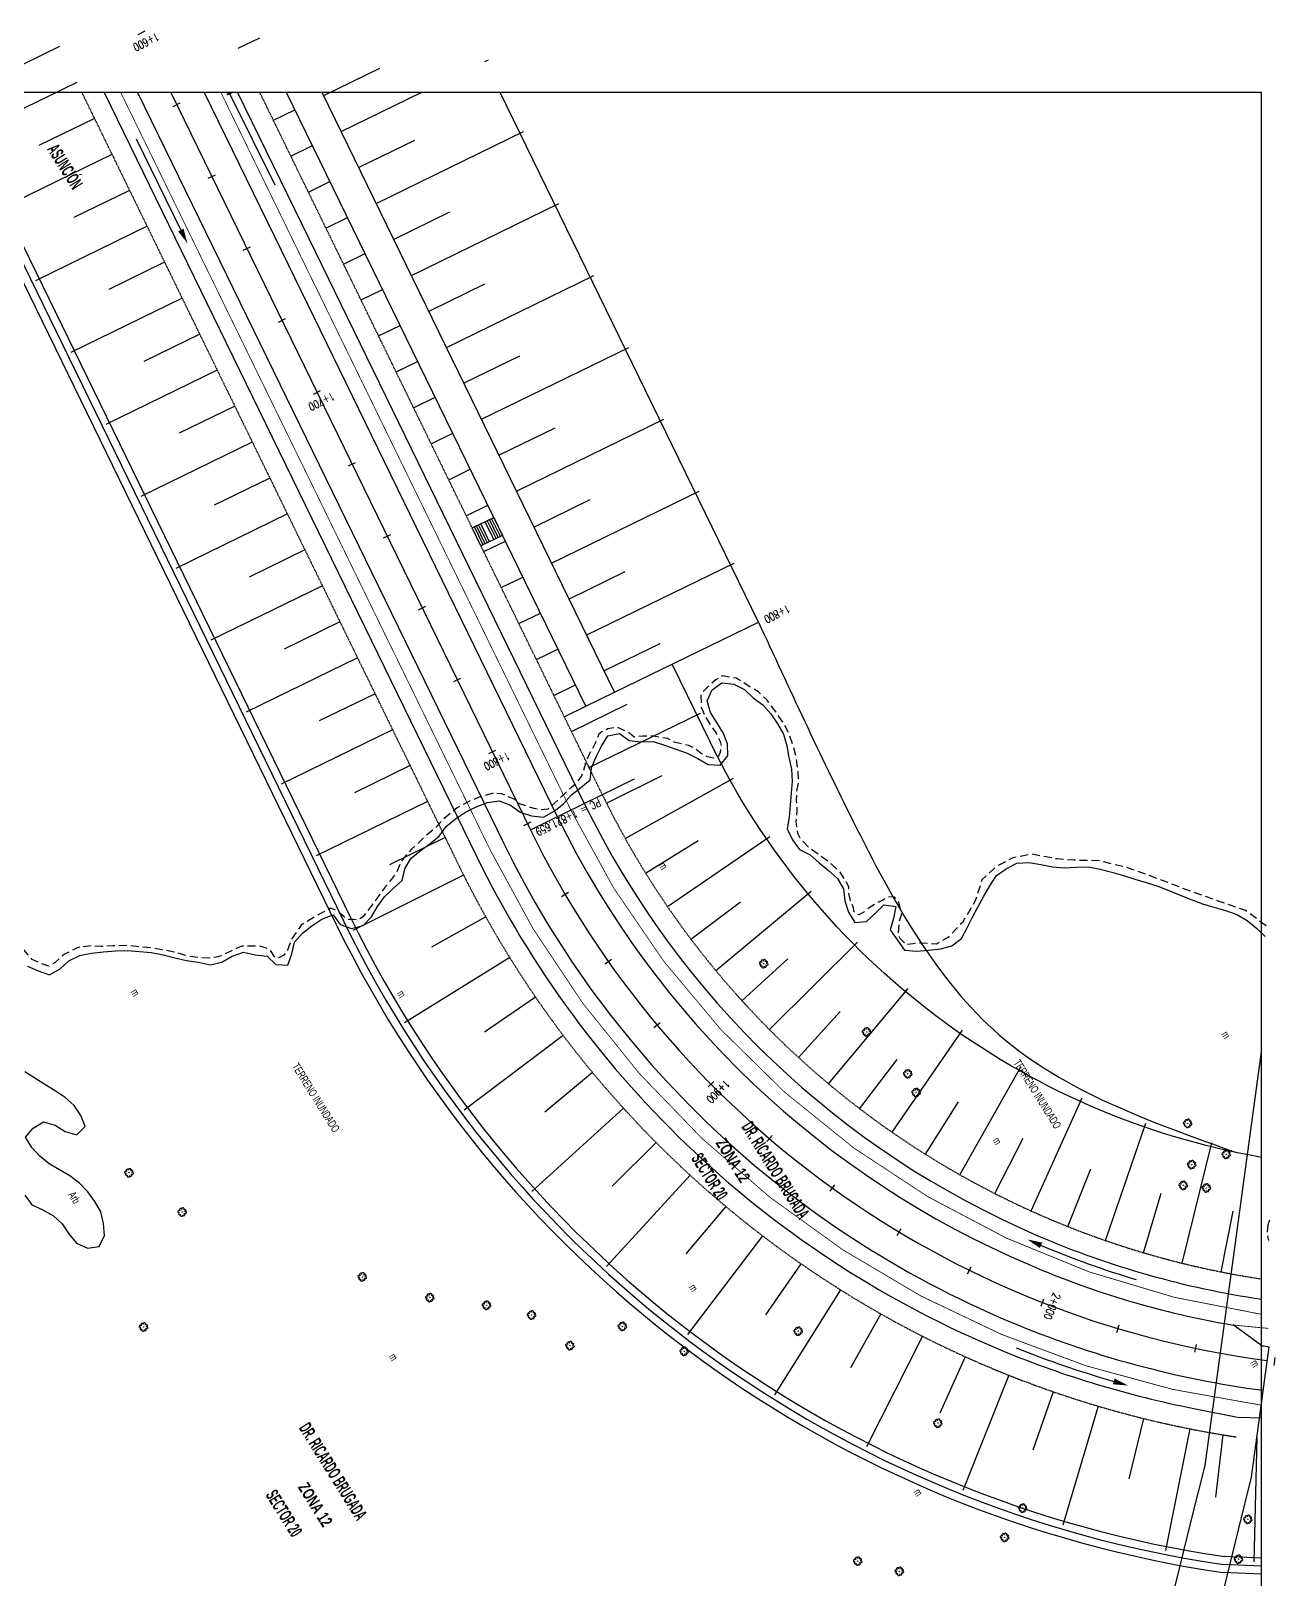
# Model space of a CAD drawing. Header units: millimetres. Extents: x 438774 to 440085, y 7202522 to 7203572.
# Drawn here: x 439773.9 to 440085, y 7203185.4 to 7203572.3 of the extents above; entities that cross this region are included whole.
import ezdxf
from ezdxf.enums import TextEntityAlignment as Align

# ---------------------------------------------------------------- set-up
doc = ezdxf.new("R2010")
doc.units = ezdxf.units.MM
for name, pattern in [('06', [3, 2, -1]), ('15', [4, 3, -1]), ('HIDDEN2', [0.1875, 0.125, -0.0625])]:
    doc.linetypes.add(name, pattern=pattern)
for name, color, linetype in [('0211', 255, 'Continuous'), ('0212', 7, 'Continuous'), ('0220', 7, 'Continuous'), ('0222', 7, 'Continuous'), ('0403', 4, 'Continuous'), ('0404', 4, 'Continuous'), ('0421', 104, 'Continuous'), ('1002', 3, 'Continuous'), ('1005', 3, 'Continuous'), ('1006', 3, 'Continuous'), ('1007', 3, 'Continuous'), ('ALCANTARILLA cieloabierto', 254, 'Continuous'), ('CALZADA', 6, 'Continuous'), ('cauces', 160, 'Continuous'), ('COTAS FRANJA', 2, 'Continuous'), ('PIEDETALUD', 15, 'Continuous'), ('ROW', 1, 'HIDDEN2')]:
    doc.layers.add(name, color=color, linetype=linetype)
doc.styles.add('02', font='swissc.ttf')
doc.styles.add('03', font='swisscb.ttf')
doc.styles.add('04', font='swisscb.ttf')
doc.styles.add('2mm', font='simplex.shx', dxfattribs={"width": 0.75, "height": 5.08})

# ---------------------------------------------------------------- blocks, each defined once
blk = doc.blocks.new('09')
for p, q in [((-0.04, 0.01), (0.04, 0.01)), ((-0.02, 0.03), (0.02, 0.03)), ((0, 0.05), (0, 0.05)), ((-0.04, -0.01), (0.04, -0.01)), ((-0.02, -0.03), (0.02, -0.03))]:
    blk.add_line(p, q)
for points in [[(-0.61, 0.39), (-0.76, 0.34), (-0.88, 0.27), (-0.97, 0.13), (-1, 0), (-0.96, -0.15), (-0.88, -0.26), (-0.83, -0.31), (-0.73, -0.36), (-0.58, -0.38)], [(-0.12, 0.67), (-0.2, 0.77), (-0.32, 0.84), (-0.46, 0.87), (-0.62, 0.83), (-0.74, 0.77), (-0.81, 0.63), (-0.83, 0.49), (-0.83, 0.42), (-0.79, 0.32), (-0.69, 0.22), (-0.62, 0.16)], [(-0.41, 0.6), (-0.39, 0.72), (-0.35, 0.82), (-0.3, 0.88), (-0.18, 0.96), (-0.03, 1), (0.1, 0.96), (0.24, 0.87), (0.31, 0.75), (0.36, 0.62), (0.37, 0.55)], [(0.11, 0.66), (0.19, 0.71), (0.31, 0.78), (0.42, 0.81), (0.49, 0.81), (0.63, 0.78), (0.76, 0.7), (0.82, 0.58), (0.84, 0.41), (0.81, 0.28), (0.75, 0.16), (0.69, 0.06)], [(0.67, -0.42), (0.8, -0.38), (0.91, -0.29), (0.99, -0.14), (1.01, -0.01), (0.95, 0.14), (0.86, 0.24), (0.8, 0.29), (0.7, 0.32), (0.56, 0.34)], [(-0.14, -0.69), (-0.19, -0.75), (-0.3, -0.83), (-0.4, -0.87), (-0.48, -0.87), (-0.61, -0.83), (-0.74, -0.75), (-0.8, -0.63), (-0.83, -0.47), (-0.79, -0.33), (-0.7, -0.18), (-0.64, -0.12)], [(-0.38, -0.63), (-0.34, -0.76), (-0.26, -0.88), (-0.13, -0.97), (0.01, -1.01), (0.15, -0.97), (0.27, -0.88), (0.32, -0.83), (0.36, -0.73), (0.38, -0.57)], [(0.15, -0.7), (0.32, -0.83), (0.46, -0.87), (0.62, -0.85), (0.74, -0.79), (0.83, -0.66), (0.86, -0.52), (0.86, -0.45), (0.83, -0.34), (0.74, -0.24), (0.67, -0.18)]]:
    blk.add_lwpolyline(points)
blk.add_lwpolyline([(0, -0.05), (-0.05, 0), (0, 0.05), (0.05, 0)], close=True)
blk = doc.blocks.new('TT')
at = {"layer": 'PIEDETALUD'}
blk.add_line((0, 0), (0, -15.5), dxfattribs=at)
blk = doc.blocks.new('T')
at = {"layer": 'PIEDETALUD'}
blk.add_line((0, 0), (0, -31), dxfattribs=at)
blk = doc.blocks.new('STA_TIC')
blk.add_line((0, -0.04165), (0, 0.04165))
blk = doc.blocks.new('LBL_TIC')
blk.add_line((0, -0.04165), (0, 0.04165))
blk = doc.blocks.new('A$C67573CF7')
at = {"layer": 'CALZADA', "color": 1}
for p, q in [((0, 0.52), (0.63, 6.49)), ((5.35, 3.58), (0.38, 4.1)), ((5.41, 4.18), (0.44, 4.7)), ((5.47, 4.77), (0.5, 5.3)), ((5.54, 5.37), (0.56, 5.89)), ((0.63, 6.49), (5.6, 5.97)), ((5.6, 5.97), (4.97, 0)), ((4.97, 0), (0, 0.52)), ((5.04, 0.6), (0.06, 1.12)), ((5.1, 1.19), (0.13, 1.72)), ((5.16, 1.79), (0.19, 2.31)), ((5.22, 2.39), (0.25, 2.91))]:
    blk.add_line(p, q, dxfattribs=at)

msp = doc.modelspace()

# ---------------------------------------------------------------- linework, layer by layer
msp.add_lwpolyline([(440081.59, 7203556.96), (438782.49, 7203556.96), (438782.49, 7202523.15), (440081.59, 7202523.15)], close=True)
at = {"layer": '0211', "linetype": '06', "flags": 128}
for points in [[(439786.13, 7203343.3), (439785.47, 7203343.14), (439782.32, 7203341.57), (439780.03, 7203339.53), (439778.39, 7203338.59), (439776.51, 7203339.23), (439774.27, 7203340.25), (439772.23, 7203342.61), (439768.68, 7203343.77), (439765.54, 7203344.21), (439762.78, 7203344.62), (439760.67, 7203345.35), (439759.26, 7203347.2), (439757.42, 7203349.95), (439754.22, 7203352.18), (439750.84, 7203352.53), (439747.96, 7203353.18), (439744.37, 7203353.73), (439741.14, 7203352.39), (439738.75, 7203351.58), (439736.26, 7203351.75), (439733.34, 7203352.27), (439729.65, 7203352.63), (439726.91, 7203351.09), (439724.47, 7203351), (439721.46, 7203351.1), (439718.61, 7203350.97), (439716.63, 7203351.34), (439715.08, 7203353.3), (439712.28, 7203355.46), (439709.14, 7203356.67), (439706.17, 7203357.6), (439703.23, 7203358.32), (439700.33, 7203359.15), (439697.36, 7203359.85), (439694.41, 7203360.49), (439690.36, 7203361.38), (439688.51, 7203361.8), (439685.46, 7203362.31), (439682.43, 7203362.7), (439679.48, 7203363.04), (439676.54, 7203363.49), (439673.57, 7203363.95), (439670.6, 7203364.38), (439667.58, 7203364.85), (439664.48, 7203365.13), (439661.42, 7203365.24), (439658.38, 7203365.3), (439655.35, 7203365.29), (439652.35, 7203365.25), (439649.32, 7203365.26), (439646.27, 7203365.1), (439643.34, 7203365), (439640.48, 7203365.04), (439637.73, 7203365.32), (439635.03, 7203365.99), (439632.2, 7203366.94), (439629.23, 7203367.75), (439626.26, 7203368.48), (439623.31, 7203369.09), (439620.44, 7203369.75), (439617.56, 7203370.53), (439614.6, 7203371.29), (439611.53, 7203371.91), (439608.41, 7203372.29), (439605.21, 7203372.43), (439602.06, 7203372.2), (439599.16, 7203371.89), (439597.38, 7203371.92), (439596.37, 7203373.55), (439596.04, 7203375.89), (439596.33, 7203379.32), (439594.37, 7203382.43), (439592.65, 7203385.07), (439590.55, 7203387.57), (439588.01, 7203389.82), (439585.1, 7203391.36), (439582.34, 7203392.58), (439580.09, 7203393.75), (439578.76, 7203395.36), (439578.36, 7203397.36), (439579.17, 7203400.6), (439577.46, 7203403.62), (439577.31, 7203404.43), (439578.14, 7203406.02), (439580.15, 7203407.37), (439582.6, 7203408.71), (439585.32, 7203409.88), (439588.13, 7203411.23), (439590.82, 7203412.78), (439593.59, 7203414.49), (439596.08, 7203417), (439597.54, 7203419.69), (439599.37, 7203421.75), (439601.36, 7203423.96), (439603.3, 7203426.08), (439605.46, 7203427.89), (439607.89, 7203429.75), (439610.22, 7203431.94), (439612.25, 7203434.29), (439612.73, 7203437.8), (439613.23, 7203440.51), (439614.22, 7203443.01), (439615.47, 7203445.29), (439617.11, 7203447), (439619.42, 7203448.07), (439622.1, 7203449.09), (439624.69, 7203449.88), (439627.47, 7203450.11), (439630.54, 7203450.4), (439634.12, 7203450.95), (439637.35, 7203453.69), (439639.31, 7203456.66), (439640.27, 7203459.56), (439641.7, 7203462.04), (439642.9, 7203464.51), (439644.93, 7203466.56), (439647.01, 7203469.86), (439646.96, 7203470.38), (439648.36, 7203470.65), (439652.63, 7203472.9), (439652.51, 7203477.37), (439651.79, 7203480.16), (439648.69, 7203482.88), (439645.33, 7203483.7), (439642.35, 7203484.5), (439639, 7203485.01), (439635.76, 7203484.65), (439632.7, 7203484.31), (439629.64, 7203483.71), (439626.44, 7203482.94), (439623.45, 7203481.39), (439620.81, 7203479.54), (439618.42, 7203477.55), (439616.16, 7203475.55), (439613.75, 7203473.53), (439612.53, 7203472.05), (439611.64, 7203472.69), (439609.95, 7203474.7), (439608.38, 7203477.1), (439606.78, 7203479.63), (439605.16, 7203482.16), (439603.53, 7203484.69), (439601.88, 7203487.22), (439600.21, 7203489.74), (439598.48, 7203492.25), (439596.62, 7203494.72), (439594.67, 7203497.08), (439592.63, 7203499.43), (439590.39, 7203501.64), (439587.97, 7203503.72), (439585.31, 7203505.47), (439582.66, 7203507.04), (439579.95, 7203508.49), (439577.23, 7203509.84), (439574.6, 7203511.14), (439572.27, 7203512.51), (439570.29, 7203514.36), (439568.31, 7203516.46), (439566.58, 7203518.53), (439565.55, 7203520.64), (439565.4, 7203523.17), (439565.42, 7203526.08), (439565.57, 7203530.37), (439561.23, 7203532.39), (439557.33, 7203532.3), (439554.18, 7203530.78), (439551.69, 7203529.35), (439550.11, 7203528.82), (439548.93, 7203529.84), (439547.58, 7203532.01), (439546.54, 7203534.41), (439546.09, 7203536.73), (439546.65, 7203539.06), (439547.8, 7203541.69), (439549.15, 7203545.24), (439547.75, 7203549), (439545.66, 7203551.96), (439542.65, 7203553.99), (439539.2, 7203555.18), (439535.49, 7203554.97), (439532.6, 7203553.86), (439529.69, 7203553.41), (439526.57, 7203552.4), (439523.69, 7203551.09), (439521.16, 7203549.79), (439518.77, 7203549.11), (439516.64, 7203549.18), (439515.02, 7203550.28), (439514.02, 7203552.03), (439514, 7203554.31), (439514.46, 7203556.94), (439514.47, 7203556.96)], [(440082.72, 7203348.65), (440077.6, 7203352.5), (440071.03, 7203354.76), (440062.94, 7203357.63), (440055.98, 7203360.32), (440048.12, 7203363.14), (440041.19, 7203364.9), (440034.71, 7203365.06), (440030.46, 7203365.38), (440024.1, 7203366.56), (440019.39, 7203365.64), (440015.21, 7203363.44), (440011.7, 7203360.16), (440009.95, 7203354.73), (440006.83, 7203349.53), (440003.31, 7203345.84), (440000.27, 7203344.08), (439996.58, 7203344.35), (439992.75, 7203343.98), (439991.2, 7203345.59), (439990.86, 7203347), (439991.01, 7203349.8), (439991.63, 7203351.62), (439990.89, 7203354.54), (439989.78, 7203355.89), (439988.19, 7203355.83), (439987.12, 7203355.17), (439985.33, 7203354.32), (439983.48, 7203353.17), (439982.15, 7203352.06), (439980.92, 7203351.42), (439980.06, 7203351.7), (439979.75, 7203352.19), (439979.56, 7203353.16), (439978.82, 7203354.99), (439978.4, 7203356.76), (439978.45, 7203358.42), (439976.28, 7203362.09), (439974.08, 7203364.1), (439970.8, 7203366.52), (439968.37, 7203368.25), (439967.1, 7203369.63), (439966.24, 7203370.57), (439965.67, 7203371.7), (439965.28, 7203374.71), (439965.52, 7203377.58), (439965.34, 7203380.03), (439965.4, 7203382.11), (439965.88, 7203384.58), (439965.75, 7203387.2), (439965.22, 7203391.08), (439964.47, 7203393.79), (439963.47, 7203396.68), (439962.2, 7203399.15), (439960.34, 7203401.91), (439957.98, 7203405.04), (439955.87, 7203407.11), (439953.52, 7203408.5), (439950.33, 7203410.56), (439946.87, 7203411.11), (439945.15, 7203410.18), (439942.96, 7203408.26), (439941.42, 7203406.62), (439941.54, 7203403.16), (439942.65, 7203400.75), (439945.23, 7203396.81), (439946.26, 7203394.74), (439946.52, 7203393.68), (439946.21, 7203392), (439945.83, 7203391.08), (439945.09, 7203390.75), (439944.55, 7203390.55), (439943.12, 7203390.88), (439941.48, 7203391.75), (439939.65, 7203393.19), (439938.35, 7203393.72), (439935.03, 7203394.5), (439933.08, 7203395.45), (439929.51, 7203396.06), (439926.93, 7203396.08), (439924.78, 7203395.82), (439923.6, 7203396.84), (439922.63, 7203397.32), (439920.53, 7203398.3), (439918.18, 7203397.92), (439916.66, 7203397.11), (439915.95, 7203396.53), (439915.05, 7203394.48), (439914.14, 7203392.7), (439913.43, 7203391.44), (439912.61, 7203389.3), (439911.97, 7203387.27), (439911.62, 7203386.1), (439910.92, 7203385.26), (439910.16, 7203384.1), (439908.19, 7203382.47), (439906.07, 7203380.46), (439903.16, 7203377.84), (439901.28, 7203377.61), (439899.38, 7203378.05), (439897.99, 7203378.54), (439896.12, 7203379.13), (439894.88, 7203380.25), (439893.37, 7203380.93), (439891.7, 7203381.65), (439889.57, 7203381.81), (439886.45, 7203380.95), (439883.62, 7203379.85), (439880.47, 7203378.15), (439877.17, 7203375.42), (439874.83, 7203372.87), (439872.58, 7203371.06), (439869.12, 7203367.81), (439867.81, 7203366.45), (439866.48, 7203364.67), (439865.38, 7203362.09), (439864.05, 7203360.31), (439862.3, 7203358.13), (439859.61, 7203354.41), (439856.85, 7203350.79), (439855.52, 7203350.1), (439854.48, 7203350.26), (439852.98, 7203350.27), (439852.14, 7203350.97), (439851.18, 7203351.85), (439850.55, 7203352.42), (439848.95, 7203353.04), (439845.11, 7203351.05), (439841.51, 7203348.8), (439839.01, 7203345.21), (439838.07, 7203342.58), (439837.2, 7203341.36), (439835.88, 7203340.67), (439835.11, 7203340.6), (439833.8, 7203342.49), (439833.07, 7203342.99), (439831.53, 7203343.51), (439829.97, 7203343.61), (439826.62, 7203343.56), (439824.29, 7203342.51), (439820.83, 7203340.89), (439818.44, 7203340.61), (439816.36, 7203340.67), (439813.49, 7203341.04), (439809.73, 7203342.08), (439806.78, 7203342.68), (439804.05, 7203343.14), (439801.35, 7203343.35), (439798.27, 7203343.72), (439794.4, 7203343.62), (439791.53, 7203343.45), (439789.07, 7203343.67), (439786.18, 7203343.32), (439786.13, 7203343.3)]]:
    msp.add_lwpolyline(points, dxfattribs=at)
at = {"layer": '0403', "linetype": 'Continuous', "flags": 128}
for points in [[(439787.29, 7203341.47), (439789.07, 7203341.83), (439792.06, 7203342.16), (439795.05, 7203342.39), (439798.05, 7203342.46), (439801.04, 7203342.26), (439804.03, 7203341.96), (439806.96, 7203341.39), (439809.88, 7203340.67), (439812.8, 7203339.99), (439815.77, 7203339.54), (439818.71, 7203338.93), (439821.64, 7203339.57), (439824.23, 7203341.08), (439827.07, 7203342.05), (439830, 7203341.4), (439832.98, 7203341.05), (439835.13, 7203338.95), (439838.12, 7203338.83), (439839.17, 7203341.65), (439839.86, 7203344.57), (439841.81, 7203346.84), (439844.19, 7203348.67), (439846.69, 7203350.33), (439849.49, 7203351.4), (439851.24, 7203348.97), (439854.08, 7203347.98), (439856.99, 7203348.74), (439859.08, 7203350.89), (439860.59, 7203353.48), (439862.32, 7203355.93), (439864.46, 7203358.03), (439866.72, 7203360.01), (439867.38, 7203362.94), (439868.95, 7203365.49), (439871.27, 7203367.4), (439873.7, 7203369.15), (439876.01, 7203371.06), (439877.77, 7203373.49), (439880.09, 7203375.4), (439882.55, 7203377.11), (439885.24, 7203378.44), (439888.05, 7203379.5), (439891.03, 7203379.88), (439893.85, 7203378.86), (439896.23, 7203377.05), (439899.1, 7203376.15), (439902.09, 7203375.86), (439904.73, 7203377.28), (439907.09, 7203379.12), (439909.07, 7203381.38), (439911.44, 7203383.22), (439913.71, 7203385.18), (439914.04, 7203388.16), (439915.22, 7203390.92), (439916.57, 7203393.59), (439918.13, 7203396.16), (439921.07, 7203396.74), (439923.5, 7203394.97), (439926.48, 7203394.62), (439929.47, 7203394.75), (439932.33, 7203393.84), (439935.16, 7203392.84), (439937.99, 7203391.86), (439940.65, 7203390.47), (439943.28, 7203389.02), (439946.28, 7203388.84), (439948.2, 7203391.14), (439948.06, 7203394.14), (439946.98, 7203396.93), (439945.38, 7203399.47), (439943.79, 7203402.01), (439943, 7203404.92), (439944.26, 7203407.63), (439946.69, 7203409.41), (439949.66, 7203409.05), (439952.37, 7203407.75), (439954.49, 7203405.64), (439956.95, 7203403.9), (439958.95, 7203401.68), (439960.56, 7203399.14), (439962.04, 7203396.54), (439962.95, 7203393.67), (439963.45, 7203390.72), (439964.12, 7203387.78), (439964.26, 7203384.8), (439963.97, 7203381.81), (439963.73, 7203378.82), (439963.48, 7203375.83), (439963, 7203372.87), (439964.32, 7203370.18), (439966.11, 7203367.77), (439968.78, 7203366.4), (439971, 7203364.37), (439973.31, 7203362.46), (439975.56, 7203360.48), (439977.09, 7203357.9), (439977.42, 7203354.92), (439978.29, 7203352.04), (439979.88, 7203349.5), (439982.87, 7203349.74), (439985.07, 7203351.79), (439987.19, 7203353.9), (439990.16, 7203353.48), (439989.62, 7203350.53), (439988.72, 7203347.68), (439992.35, 7203342.61), (439995.33, 7203342.32), (439998.33, 7203342.55), (440001.3, 7203342.9), (440004.19, 7203343.69), (440006.6, 7203345.48), (440008.01, 7203348.14), (440009.36, 7203350.81), (440010.77, 7203353.45), (440012.19, 7203356.1), (440013.7, 7203358.69), (440015.33, 7203361.21), (440017.77, 7203362.94), (440020.45, 7203364.31), (440023.44, 7203364.52), (440026.4, 7203364.02), (440029.34, 7203363.39), (440032.32, 7203363.16), (440035.32, 7203363.36), (440038.31, 7203363.38), (440041.25, 7203362.81), (440044.16, 7203362.04), (440047.06, 7203361.28), (440049.91, 7203360.32), (440052.78, 7203359.46), (440055.64, 7203358.56), (440058.45, 7203357.51), (440061.22, 7203356.35), (440063.99, 7203355.2), (440066.8, 7203354.16), (440069.69, 7203353.33), (440072.57, 7203352.52), (440075.38, 7203351.45), (440077.97, 7203349.95), (440080.33, 7203348.09), (440082.49, 7203346)], [(439773.04, 7203338.61), (439775.77, 7203337.37), (439778.61, 7203336.4), (439781.21, 7203337.9), (439783.45, 7203339.9), (439786.13, 7203341.23), (439787.29, 7203341.47)]]:
    msp.add_lwpolyline(points, dxfattribs=at)
at = {"layer": '1005'}
msp.add_lwpolyline([(439772.45, 7203281.34), (439774.19, 7203278.91), (439776.92, 7203277.64), (439779.54, 7203276.18), (439781.72, 7203274.13), (439783.38, 7203271.63), (439785.35, 7203269.37), (439788.05, 7203268.05), (439791.01, 7203268.52), (439792.3, 7203271.24), (439792.08, 7203274.22), (439791.39, 7203277.14), (439789.94, 7203279.77), (439788.12, 7203282.16), (439786.04, 7203284.31), (439783.68, 7203286.18), (439781.09, 7203287.68), (439778.5, 7203289.19), (439776.15, 7203291.06), (439774.13, 7203293.28), (439772.56, 7203295.83), (439774.49, 7203298.12), (439777.07, 7203299.65), (439779.96, 7203298.87), (439782.5, 7203297.27), (439785.37, 7203296.39), (439787.53, 7203298.48), (439786.37, 7203301.24), (439784.74, 7203303.76), (439782.5, 7203305.75), (439779.97, 7203307.37), (439777.43, 7203308.97), (439774.91, 7203310.59), (439772.38, 7203312.19)], dxfattribs=at)
at = {"layer": '1005', "linetype": '15', "flags": 128}
msp.add_lwpolyline([(440083.55, 7203275.04), (440083.17, 7203273.92), (440082.97, 7203271.93), (440083.3, 7203269.96)], dxfattribs=at)
at = {"layer": 'ALCANTARILLA cieloabierto'}
for p, q in [((439750.79, 7203552.94, 60), (439850.26, 7203349.02, 60)), ((439752.58, 7203553.82, 60), (439852.06, 7203349.89, 60)), ((440081.59, 7203188.59, 60), (440072.19, 7203188.99, 60)), ((440081.59, 7203186.59, 60), (440072, 7203187, 60))]:
    msp.add_line(p, q, dxfattribs=at)
for radius, end in [(294, 261.6882), (292, 261.6681)]:
    msp.add_arc((440114.5, 7203477.91, 60), radius, 206.0025, end, dxfattribs=at)
at = {"layer": 'CALZADA'}
for p, q in [((439792.22, 7203556.96, 60), (439822.72, 7203494.42, 60)), ((439800.56, 7203556.96, 60), (439827.89, 7203500.94, 60)), ((439817.25, 7203556.96, 60), (439838.22, 7203513.98, 60)), ((439825.6, 7203556.96, 60), (439843.39, 7203520.49, 60)), ((439843.39, 7203520.49, 60), (439912.27, 7203379.27, 60)), ((439838.22, 7203513.98, 60), (439905.53, 7203375.98, 60)), ((439827.89, 7203500.94, 60), (439892.05, 7203369.4, 60)), ((439822.72, 7203494.42, 60), (439885.31, 7203366.11, 60)), ((440081.68, 7203243.7, 60), (440074.46, 7203248.88, 60)), ((440064.64, 7203228.02, 60), (440075.97, 7203225.79, 60)), ((440081.59, 7203225.56, 60), (440075.97, 7203225.79, 60))]:
    msp.add_line(p, q, dxfattribs=at)
at = {"layer": 'CALZADA', "color": 6}
for p, q in [((439823.65, 7203556.51, 60), (439834.87, 7203533.87, 60)), ((439811.41, 7203522.6, 60), (439800.31, 7203545.3, 60))]:
    msp.add_line(p, q, dxfattribs=at)
at = {"layer": 'CALZADA', "color": 2}
msp.add_line((439912.67, 7203403.56, 60), (439919.86, 7203407.06, 60), dxfattribs=at)
at = {"layer": 'CALZADA', "color": 6, "elevation": 60}
for points in [[(439823.65, 7203556.51, 0.2, 0.2, 0), (439823.65, 7203556.51, 1.5, 1.3, 0), (439823.45, 7203556.96, 1.5, 1.3, 0)], [(439811.41, 7203522.6, 0.2, 0.2, 0), (439811.41, 7203522.6, 1.5, 0, 0), (439813.07, 7203519.23, 0, 0, 0)], [(440026.48, 7203268.79, 0.2, 0.2, 0), (440026.48, 7203268.79, 1.5, 0, 0), (440023.08, 7203270.26, 0, 0, 0)], [(440044.64, 7203234.78, 0.2, 0.2, 0), (440044.64, 7203234.78, 1.5, 0, 0), (440048.25, 7203233.74, 0, 0, 0)]]:
    msp.add_lwpolyline(points, format="xyseb", dxfattribs=at)
at = {"layer": 'CALZADA', "color": 2, "elevation": 60}
for points in [[(439912.67, 7203403.56), (439837.84, 7203556.96)], [(439919.86, 7203407.06), (439846.74, 7203556.96)]]:
    msp.add_lwpolyline(points, dxfattribs=at)
at = {"layer": 'CALZADA', "linetype": 'HIDDEN2', "const_width": 0.2, "elevation": 60}
msp.add_lwpolyline([(440074.46, 7203248.88, 0.002926), (440083.33, 7203248.03, 0.002926)], format="xyb", dxfattribs=at)
at = {"layer": 'CALZADA'}
for centre, radius, start, end in [((440114.5, 7203477.91, 60), 225, 206.0025, 246.7937), ((440114.5, 7203477.91, 60), 232.5, 206.0025, 246.9953), ((440114.5, 7203477.91, 60), 247.5, 206.0025, 247.2474), ((440113.91, 7203477.47, 60), 254.28, 205.9727, 247.614), ((440114.5, 7203477.91, 60), 225, 246.7937, 261.5906), ((440111.7, 7203468.43, 60), 222.69, 246.7055, 260.3741), ((440114.5, 7203477.91, 60), 247.5, 247.2474, 262.4553), ((440114.5, 7203477.91, 60), 236.5, 262.0229, 262.4584), ((440113.86, 7203477.42, 60), 254.22, 247.6173, 258.8349)]:
    msp.add_arc(centre, radius, start, end, dxfattribs=at)
at = {"layer": 'CALZADA', "color": 6}
for centre, radius, start, end in [((440115.68, 7203479.44, 60), 228.76, 247.0497, 253.386), ((440114.84, 7203478.99, 60), 254.1, 248.1479, 253.9634)]:
    msp.add_arc(centre, radius, start, end, dxfattribs=at)
at = {"layer": 'cauces', "elevation": 60}
for points in [[(439994.55, 7203003.39), (440000.8, 7203013.31), (440003.07, 7203017.79), (440006.32, 7203024.22), (440007.24, 7203026.05), (440012.92, 7203042.24), (440013.85, 7203044.91), (440018.74, 7203054.53), (440023.02, 7203065.5), (440026.12, 7203073.44), (440036.04, 7203098.89), (440038.17, 7203104.34), (440044.16, 7203119.68), (440045.98, 7203127.06), (440048.18, 7203135.89), (440050.9, 7203146.92), (440056.76, 7203170.56), (440059.99, 7203183.55), (440064.2, 7203200.58), (440067.46, 7203213.74), (440081.59, 7203317.14)], [(440071.63, 7203180.67), (440075.85, 7203197.7), (440079.1, 7203210.85), (440083.46, 7203243.45)]]:
    msp.add_lwpolyline(points, dxfattribs=at)
at = {"layer": 'COTAS FRANJA'}
for p, q in [((439808.91, 7203556.96, 60), (439898.79, 7203372.69, 60)), ((439898.79, 7203372.69, 60), (439924.86, 7203385.4, 60))]:
    msp.add_line(p, q, dxfattribs=at)
at = {"layer": 'COTAS FRANJA', "linetype": 'HIDDEN2', "const_width": 0.2, "elevation": 60}
for points in [[(440081.59, 7203228.82, -0.251517), (439888.68, 7203367.76), (439796.39, 7203556.96)], [(439821.43, 7203556.96), (439908.9, 7203377.62, 0.248063), (440081.59, 7203251.54, 0.248063)]]:
    msp.add_lwpolyline(points, format="xyb", dxfattribs=at)
at = {"layer": 'COTAS FRANJA'}
msp.add_arc((440114.5, 7203477.91, 60), 240, 206.0025, 262.4574, dxfattribs=at)
at = {"layer": 'PIEDETALUD'}
for p, q in [((439825.77, 7203568.02, 60), (439831.16, 7203570.65, 60)), ((439887.45, 7203564.73, 60), (439888.35, 7203565.17, 60)), ((439851.5, 7203547.19, 60), (439871.53, 7203556.96, 60)), ((439754.38, 7203554.7, 60), (439853.85, 7203350.77, 60)), ((439834.54, 7203550.04, 60), (439839.93, 7203552.67, 60)), ((439860.27, 7203529.22, 60), (439897.12, 7203547.19, 60)), ((439838.92, 7203541.05, 60), (439844.31, 7203543.68, 60)), ((439843.3, 7203532.07, 60), (439848.7, 7203534.7, 60)), ((439847.69, 7203523.08, 60), (439853.08, 7203525.71, 60)), ((439869.04, 7203511.24, 60), (439905.89, 7203529.21, 60)), ((439852.07, 7203514.09, 60), (439857.47, 7203516.72, 60)), ((439877.81, 7203493.26, 60), (439914.66, 7203511.24, 60)), ((439856.46, 7203505.1, 60), (439861.85, 7203507.73, 60)), ((439860.84, 7203496.11, 60), (439866.23, 7203498.74, 60)), ((439886.58, 7203475.29, 60), (439923.43, 7203493.26, 60)), ((439865.22, 7203487.13, 60), (439870.62, 7203489.76, 60)), ((439869.61, 7203478.14, 60), (439875, 7203480.77, 60)), ((439895.34, 7203457.31, 60), (439932.19, 7203475.29, 60)), ((439873.99, 7203469.15, 60), (439879.39, 7203471.78, 60)), ((439878.38, 7203460.16, 60), (439883.77, 7203462.79, 60)), ((439904.11, 7203439.34, 60), (439940.96, 7203457.31, 60)), ((439882.76, 7203451.18, 60), (439888.15, 7203453.81, 60)), ((439887.15, 7203442.19, 60), (439892.54, 7203444.82, 60)), ((439912.88, 7203421.36, 60), (439949.73, 7203439.34, 60)), ((439891.53, 7203433.2, 60), (439896.92, 7203435.83, 60)), ((439895.91, 7203424.21, 60), (439901.31, 7203426.84, 60)), ((439919.86, 7203407.06, 60), (439955.81, 7203424.6, 60)), ((439900.3, 7203415.22, 60), (439905.69, 7203417.85, 60)), ((439904.68, 7203406.24, 60), (439910.07, 7203408.87, 60)), ((439907.27, 7203400.92, 60), (439912.67, 7203403.56, 60)), ((439882.09, 7203361.35, 60), (439854.38, 7203347.45, 60)), ((439887.63, 7203350.91, 60), (439874.1, 7203343.34, 60)), ((439893.63, 7203340.73, 60), (439867.3, 7203324.37, 60)), ((439900.09, 7203330.84, 60), (439887.31, 7203322.07, 60)), ((439907, 7203321.24, 60), (439882.26, 7203302.57, 60)), ((439914.33, 7203311.98, 60), (439902.4, 7203302.09, 60)), ((439922.08, 7203303.05, 60), (439899.14, 7203282.21, 60)), ((439930.22, 7203294.49, 60), (439919.24, 7203283.56, 60)), ((439938.75, 7203286.31, 60), (439917.79, 7203263.46, 60)), ((439947.63, 7203278.52, 60), (439937.69, 7203266.63, 60)), ((439956.87, 7203271.14, 60), (439938.07, 7203246.49, 60)), ((439966.42, 7203264.19, 60), (439957.6, 7203251.45, 60)), ((439976.29, 7203257.69, 60), (439959.81, 7203231.43, 60)), ((439986.44, 7203251.63, 60), (439978.8, 7203238.14, 60)), ((439996.85, 7203246.05, 60), (439982.82, 7203218.4, 60)), ((440007.51, 7203240.94, 60), (440001.13, 7203226.81, 60)), ((440018.39, 7203236.33, 60), (440006.93, 7203207.52, 60)), ((440029.46, 7203232.21, 60), (440024.39, 7203217.56, 60)), ((440040.72, 7203228.6, 60), (440031.92, 7203198.87, 60)), ((440052.12, 7203225.5, 60), (440048.4, 7203210.45, 60)), ((440063.65, 7203222.93, 60), (440057.59, 7203192.53, 60)), ((440071.94, 7203221.42, 60), (440070.06, 7203205.88, 60)), ((440081.59, 7203190.59, 60), (440072.37, 7203190.98, 60))]:
    msp.add_line(p, q, dxfattribs=at)
at = {"layer": 'PIEDETALUD', "elevation": 60}
msp.add_lwpolyline([(439955.81, 7203424.6), (439891.24, 7203556.96)], dxfattribs=at)
msp.add_lwpolyline([(440081.59, 7203290.78, -0.240192), (439943.73, 7203394.61), (439934.24, 7203414.08)], format="xyb", dxfattribs=at)
at = {"layer": 'PIEDETALUD'}
msp.add_arc((440114.5, 7203477.91, 60), 290, 206.0025, 261.6478, dxfattribs=at)
at = {"layer": 'PIEDETALUD', "color": 2}
msp.add_spline([(439955.81, 7203424.6, 60), (439979.52, 7203374.74, 60), (440016.11, 7203321.32, 60), (440075.35, 7203291.98, 60)], degree=3, dxfattribs=at)
at = {"layer": 'ROW'}
msp.add_line((439786.66, 7203556.96, 60), (439880.82, 7203363.92, 60), dxfattribs=at)
at = {"layer": 'ROW', "elevation": 60}
msp.add_lwpolyline([(440081.59, 7203260.38, -0.246529), (439916.77, 7203381.46), (439831.16, 7203556.96)], format="xyb", dxfattribs=at)
at = {"layer": 'ROW'}
msp.add_arc((440114.5, 7203477.91, 60), 260, 206.0025, 261.3161, dxfattribs=at)

# ---------------------------------------------------------------- block references
at = {"layer": '1007', "rotation": 302}
for p in [(439957.15, 7203339.2), (439982.85, 7203322.15), (439993.15, 7203311.68), (439995.24, 7203307), (440063.12, 7203299.27), (440064.13, 7203288.97), (440072.76, 7203291.54), (439798.46, 7203286.93), (440062.03, 7203283.78), (440067.81, 7203283.15), (439811.76, 7203277.12), (439856.78, 7203260.91), (439873.67, 7203255.73), (439887.86, 7203253.83), (439899.11, 7203251.37), (439802.11, 7203248.4), (439921.81, 7203248.53), (439965.76, 7203247.34), (439908.71, 7203243.71), (439937.25, 7203242.3), (440000.67, 7203224.34), (440021.87, 7203203.1), (440078.17, 7203200.29), (440017.38, 7203195.8), (439980.65, 7203189.86), (440075.82, 7203190.34), (439991.05, 7203187.32)]:
    msp.add_blockref('09', p, dxfattribs=at)
at = {"layer": 'CALZADA', "rotation": 301.9999999999933}
msp.add_blockref('A$C67573CF7', (439883.81, 7203447.83, 60), dxfattribs=at)
at = {"layer": 'COTAS FRANJA', "yscale": 24.00960384123027, "zscale": 24.00960384153662}
for name, p, xscale, rotation in [('LBL_TIC', (439801.62, 7203571.91, 60), 24.00960384152481, 296.002503628239), ('STA_TIC', (439810.38, 7203553.94, 60), 24.00960384152481, 296.002503628239), ('STA_TIC', (439819.15, 7203535.96, 60), 24.00960384152481, 296.002503628239), ('STA_TIC', (439827.92, 7203517.98, 60), 24.00960384152481, 296.002503628239), ('STA_TIC', (439836.69, 7203500.01, 60), 24.00960384152481, 296.002503628239), ('LBL_TIC', (439845.46, 7203482.03, 60), 24.00960384152481, 296.002503628239), ('STA_TIC', (439854.22, 7203464.06, 60), 24.00960384152481, 296.002503628239), ('STA_TIC', (439862.99, 7203446.08, 60), 24.00960384152481, 296.002503628239), ('STA_TIC', (439871.76, 7203428.11, 60), 24.00960384152481, 296.002503628239), ('STA_TIC', (439880.53, 7203410.13, 60), 24.00960384152481, 296.002503628239), ('LBL_TIC', (439889.3, 7203392.16, 60), 24.00960384152481, 296.002503628239), ('STA_TIC', (439898.07, 7203374.18, 60), 24.00960384152481, 296.002503628239), ('STA_TIC', (439907.46, 7203356.53, 60), 24.00960384152247, 300.3810309904222), ('STA_TIC', (439918.28, 7203339.72, 60), 24.00960384148795, 305.1556792825663), ('STA_TIC', (439930.46, 7203323.86, 60), 24.0096038415055, 309.930327576091), ('LBL_TIC', (439943.92, 7203309.08, 60), 24.0096038416088, 314.70497587007), ('STA_TIC', (439958.57, 7203295.47, 60), 24.0096038415075, 319.4796241617515), ('STA_TIC', (439974.29, 7203283.12, 60), 24.00960384167095, 324.2542724554784), ('STA_TIC', (439990.99, 7203272.13, 60), 24.00960384146717, 329.0289207470923), ('STA_TIC', (440008.55, 7203262.56, 60), 24.00960384136826, 333.8035690396193), ('LBL_TIC', (440026.84, 7203254.49, 60), 24.00960384172977, 338.5782173336727), ('STA_TIC', (440045.74, 7203247.97, 60), 24.00960384126274, 343.3528656249648), ('STA_TIC', (440065.12, 7203243.04, 60), 24.00960384179567, 348.1275139191044), ('STA_TIC', (440084.84, 7203239.75, 60), 24.00960384165587, 352.9021622114342)]:
    msp.add_blockref(name, p, dxfattribs=dict(at, xscale=xscale, rotation=rotation))
at = {"layer": 'PIEDETALUD', "xscale": -1}
for name, p, rotation in [('TT', (439781.05, 7203568.46, 60), 296.0025036769667), ('TT', (439861.05, 7203562.97, 60), 296.0025036769667), ('T', (439785.43, 7203559.47, 60), 296.0025036769667), ('TT', (439789.82, 7203550.48, 60), 296.0025036769667), ('TT', (439869.82, 7203545, 60), 296.0025036769667), ('T', (439794.2, 7203541.49, 60), 296.0025036769667), ('TT', (439798.59, 7203532.5, 60), 296.0025036769667), ('TT', (439878.59, 7203527.02, 60), 296.0025036769667), ('T', (439802.97, 7203523.52, 60), 296.0025036769667), ('TT', (439807.35, 7203514.53, 60), 296.0025036769667), ('TT', (439887.35, 7203509.05, 60), 296.0025036769667), ('T', (439811.74, 7203505.54, 60), 296.0025036769667), ('TT', (439816.12, 7203496.55, 60), 296.0025036769667), ('TT', (439896.12, 7203491.07, 60), 296.0025036769667), ('T', (439820.51, 7203487.57, 60), 296.0025036769667), ('TT', (439824.89, 7203478.58, 60), 296.0025036769667), ('TT', (439904.89, 7203473.1, 60), 296.0025036769667), ('T', (439829.27, 7203469.59, 60), 296.0025036769667), ('TT', (439833.66, 7203460.6, 60), 296.0025036769667), ('TT', (439913.66, 7203455.12, 60), 296.0025036769667), ('T', (439838.04, 7203451.61, 60), 296.0025036769667), ('TT', (439842.43, 7203442.63, 60), 296.0025036769667), ('TT', (439922.43, 7203437.15, 60), 296.0025036769667), ('T', (439846.81, 7203433.64, 60), 296.0025036769667), ('TT', (439851.19, 7203424.65, 60), 296.0025036769667), ('TT', (439931.2, 7203419.17, 60), 296.0025036769667), ('T', (439855.58, 7203415.66, 60), 296.0025036769667), ('TT', (439859.96, 7203406.68, 60), 296.0025036769667), ('T', (439864.35, 7203397.69, 60), 296.0025036769667), ('TT', (439868.73, 7203388.7, 60), 296.0025036769667), ('T', (439873.12, 7203379.71, 60), 296.0025036769667), ('TT', (439877.5, 7203370.72, 60), 296.0025036769667), ('T', (440080.38, 7203220.67, 60), 358.7123132766607)]:
    msp.add_blockref(name, p, dxfattribs=dict(at, rotation=rotation))
at = {"layer": 'PIEDETALUD'}
for name, p, rotation in [('TT', (439909.07, 7203397.25, 60), 116.0025036232212), ('T', (439913.45, 7203388.26, 60), 116.0025036232212), ('TT', (439917.85, 7203379.28, 60), 116.6354595601278), ('T', (439922.53, 7203370.45, 60), 119.2398131765454), ('T', (439933.08, 7203353.46, 60), 124.448520437264), ('TT', (439927.61, 7203361.83, 60), 121.8441668007057), ('T', (439945.13, 7203337.51, 60), 129.6572276645387), ('TT', (439938.92, 7203345.35, 60), 127.0528740087302), ('T', (439958.57, 7203322.71, 60), 134.865934875092), ('TT', (439951.68, 7203329.95, 60), 132.2615812564901), ('T', (439973.31, 7203309.19, 60), 140.0746421090084), ('TT', (439965.79, 7203315.78, 60), 137.4702884900982), ('T', (439989.21, 7203297.07, 60), 145.2833493111949), ('TT', (439981.12, 7203302.95, 60), 142.678995729453), ('T', (440006.14, 7203286.44, 60), 150.4920565850735), ('T', (440023.97, 7203277.4, 60), 155.7007637996267), ('TT', (439997.55, 7203291.57, 60), 147.8877029272023), ('T', (440042.55, 7203270.01, 60), 160.9094710114403), ('TT', (440014.95, 7203281.72, 60), 153.0964101965759), ('T', (440061.72, 7203264.33, 60), 166.1181782199595), ('TT', (440033.17, 7203273.49, 60), 158.3051174101847), ('TT', (440052.07, 7203266.95, 60), 163.513824594504), ('TT', (440071.48, 7203262.16, 60), 168.7225318782922)]:
    msp.add_blockref(name, p, dxfattribs=dict(at, rotation=rotation))

# ---------------------------------------------------------------- texts
at = {"layer": '0212', "style": '04', "width": 0.625}
for p in [(439951.46, 7203298.4), (439840.82, 7203223.14)]:
    msp.add_text('DR. RICARDO BRUGADA', height=3.2, rotation=302, dxfattribs=at).set_placement(p)
at = {"layer": '0220', "style": '03', "width": 0.83}
for p in [(439945, 7203294.37), (439840.58, 7203208.32)]:
    msp.add_text('ZONA 12', height=3, rotation=302, dxfattribs=at).set_placement(p)
at = {"layer": '0222', "style": '04', "width": 0.625}
for p in [(439938.89, 7203290.55), (439832.5, 7203206.37)]:
    msp.add_text('SECTOR 20', height=3.2, rotation=302, dxfattribs=at).set_placement(p)
at = {"layer": '0404', "style": '04', "width": 0.625}
msp.add_text('ASUNCIÓN', height=3.2, rotation=302, dxfattribs=at).set_placement((439777.89, 7203542.81))
at = {"layer": '0421', "style": '02', "width": 0.75}
for p in [(439839.11, 7203313.54), (440019.49, 7203314.4)]:
    msp.add_text('TERRENO INUNDADO', height=2, rotation=302, dxfattribs=at).set_placement(p)
at = {"layer": '1002', "style": '02', "width": 0.75}
for p in [(439930.76, 7203363.79), (439798.78, 7203332.11), (439865.34, 7203331.75), (440071.43, 7203321.51), (440014.26, 7203295.01), (439938.32, 7203258.3), (439863.3, 7203240.99), (440078.71, 7203239.4), (439994.54, 7203207.15)]:
    msp.add_text('m', height=2, rotation=302, dxfattribs=at).set_placement(p)
at = {"layer": '1006', "style": '02', "width": 0.75}
msp.add_text('Arb', height=2, rotation=302, dxfattribs=at).set_placement((439783.15, 7203281.45))
at = {"layer": 'COTAS FRANJA', "style": '2mm', "width": 0.75}
for s, rotation, p in [('1+600', 206.0025, (439802.05, 7203571.01, 60)), ('1+700', 206.0025, (439845.89, 7203481.14, 60)), ('1+800', 206.0025, (439959.79, 7203428.04, 60)), ('1+800', 206.0025, (439889.74, 7203391.26, 60)), ('1+900', 224.705, (439944.63, 7203308.37, 60)), ('2+000', 248.5782, (440027.77, 7203254.12, 60))]:
    msp.add_text(s, height=2, rotation=rotation, dxfattribs=at).set_placement(p, align=Align.BOTTOM_CENTER)
msp.add_text('PC = 1+821.659', height=2, rotation=206.0025, dxfattribs=at).set_placement((439899.58, 7203373.35, 60), align=Align.BOTTOM_RIGHT)

doc.saveas('drawing.dxf')
